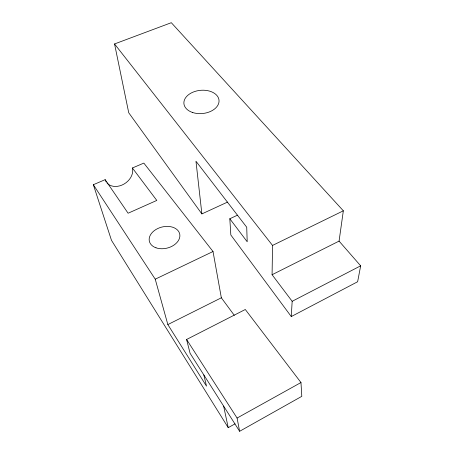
<?xml version="1.0" encoding="UTF-8"?>
<svg xmlns="http://www.w3.org/2000/svg" width="454" height="454" viewBox="0 0 454 454"><rect width="100%" height="100%" fill="white"/><g stroke="black" fill="none" stroke-linecap="round" stroke-linejoin="round"><path stroke-width="0.68" d="M291.269 316.563L292.166 301.308L272.082 274.721L272.536 245.432L114.55 43.947L171.311 22.7L343.337 210.809L339.07 241.108L360.663 265.823L357.633 281.747L291.269 316.563L230.831 234.985L229.815 218.76L237.453 215.179M239.621 431.3L301.802 396.336L300.974 382.535L245.296 309.497L186.588 339.484L190.067 353.257L239.621 431.3L237.084 418.055L186.588 339.484M234.287 315.32L221.342 297.801L213.017 251.516L143.833 163.094L132.392 167.991L156.795 200.424L128.096 213.227L105.152 179.659L93.337 184.716L111.485 240.325L228.226 427.657L235.019 423.871M237.084 418.055L300.974 382.535M292.166 301.308L360.663 265.823M272.082 274.721L339.07 241.108M203.852 374.964L206.513 386.161L167.844 324.576L221.342 297.801M272.536 245.432L343.337 210.809M167.844 324.576L155.234 279.182L213.017 251.516M114.55 43.947L128.737 112.774L201.882 213.913L227.545 202.087M229.815 218.76L247.197 241.772L246.726 227.238L195.969 161.238L201.882 213.913M93.337 184.716L155.234 279.182M223.629 406.109L228.226 427.657M132.392 167.991A15.01 11.634 -34.6 0 1 124.095 184.006A15.01 11.634 -34.6 0 1 106.9 182.866M106.179 181.889A15.01 11.634 -34.6 0 1 105.152 179.659M155.977 247.799A15.606 10.851 -14 0 0 179.858 236.386A15.606 10.851 -14 0 0 157.731 228.538A15.606 10.851 -14 0 0 155.977 247.799M192.468 112.456A17.632 11.645 -5.6 0 0 219.049 101.1A17.632 11.645 -5.6 0 0 192.876 92.207A17.632 11.645 -5.6 0 0 192.468 112.456"/></g></svg>
